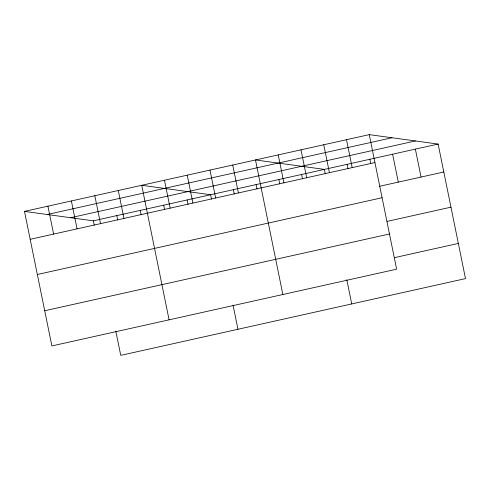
<?xml version="1.0" encoding="UTF-8"?>
<svg xmlns="http://www.w3.org/2000/svg" width="490" height="490" viewBox="0 0 490 490"><rect width="100%" height="100%" fill="white"/><g stroke="black" fill="none" stroke-linecap="round" stroke-linejoin="round"><path stroke-width="0.73" d="M369.252 134.634L396.63 269.175L51.873 345.934L24.5 211.392L369.252 134.634L438.127 144.066L465.5 278.608L120.748 355.366L115.824 331.179M47.23 214.504L391.982 137.745M70.646 217.713L415.398 140.955M24.5 211.392L93.376 220.825L438.127 144.066M30.178 239.31L374.936 162.551M379.217 186.365L443.805 171.984M37.338 274.498L382.096 197.733M387.106 221.388L450.965 207.166M44.713 310.752L389.47 233.987M394.487 257.642L458.34 243.42M415.373 149.132L421.051 177.049M392.619 154.197L398.297 182.115M369.864 159.262L370.765 163.672M346.504 139.699L352.181 167.617M347.11 164.328L348.01 168.738M323.749 144.764L329.427 172.682M325.256 173.803L324.356 169.393L255.486 159.961L282.859 294.508M346.81 279.747L351.728 303.941M300.995 149.83L306.673 177.748M301.601 174.464L302.502 178.868M278.24 154.895L283.918 182.813M278.853 179.53L279.747 183.934M256.099 184.595L256.993 188.999M232.732 165.032L238.41 192.944M233.344 189.661L234.238 194.071M209.977 170.097L215.655 198.015M211.484 199.136L210.59 194.726L141.714 185.293L169.087 319.835M233.038 305.08L237.962 329.268M187.223 175.163L192.907 203.081M187.143 199.945L188.044 204.355M164.469 180.228L170.153 208.146M163.703 205.163L164.597 209.573M140.256 210.388L141.157 214.792M118.274 190.512L123.952 218.43M116.816 215.606L117.71 220.016M94.827 195.731L100.511 223.648M93.376 220.825L94.27 225.235M71.387 200.955L77.065 228.873M47.94 206.174L53.624 234.091"/></g></svg>
